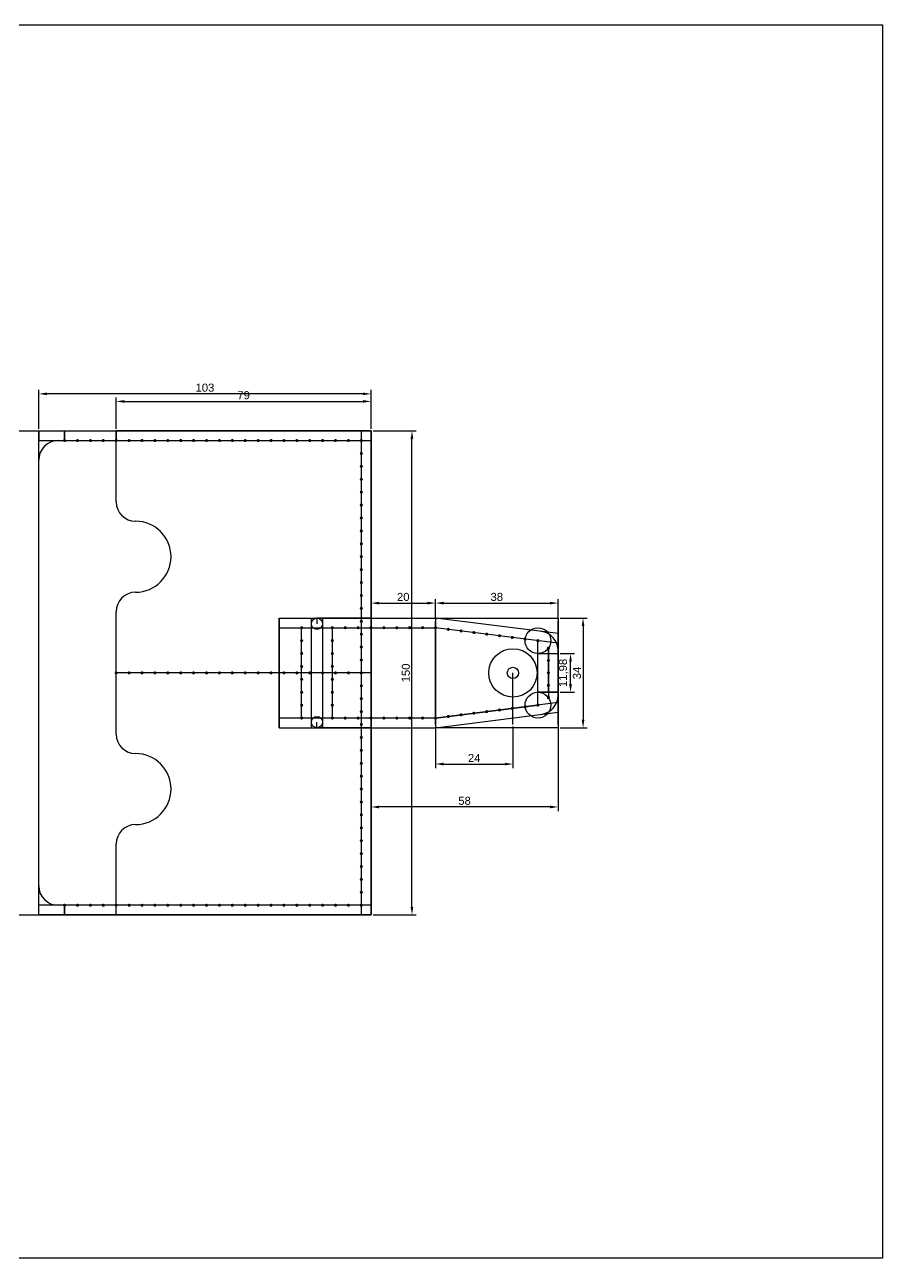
# Model space of a CAD drawing. Header units: millimetres. Extents: x 1335 to 6986, y 304 to 1543.
# Drawn here: x 2949.9 to 3215.8, y 989.8 to 1372.1 of the extents above; entities that cross this region are included whole.
import ezdxf

# ---------------------------------------------------------------- set-up
doc = ezdxf.new("R2010")
doc.units = ezdxf.units.MM
doc.styles.get("Standard").update_dxf_attribs({"font": 'arial.ttf'})
doc.dimstyles.new('ISO-25', dxfattribs={"dimtxt": 2.5, "dimasz": 2.5, "dimexe": 1.25, "dimexo": 0.625, "dimtad": 1, "dimtxsty": 'Standard', "dimcen": 2.5, "dimadec": 0, "dimazin": 0, "dimtfac": 1, "dimtmove": 0, "dimatfit": 3, "dimfxl": 1, "dimarcsym": 0})

# ---------------------------------------------------------------- blocks, each defined once
blk = doc.blocks.new('*D86')
at = {"color": 0, "lineweight": -2, "transparency": 16777216}
for p, q in [((3057.9, 1246.24), (3071.23, 1246.24)), ((3069.98, 1098.74), (3069.98, 1243.74)), ((3057.9, 1096.24), (3071.23, 1096.24))]:
    blk.add_line(p, q, dxfattribs=at)
at = {"color": 0, "transparency": 16777216}
for points in [[(3069.56, 1243.74), (3070.39, 1243.74), (3069.98, 1246.24)], [(3069.56, 1098.74), (3070.39, 1098.74), (3069.98, 1096.24)]]:
    blk.add_solid(points, dxfattribs=at)
at = {"layer": 'Defpoints', "color": 0, "transparency": 16777216}
for p in [(3057.28, 1246.24), (3069.98, 1246.24), (3057.28, 1096.24)]:
    blk.add_point(p, dxfattribs=at)
at = {"color": 0, "transparency": 16777216, "insert": (3068.08, 1171.24), "char_height": 2.5, "attachment_point": 5, "rotation": 90}
blk.add_mtext('150', dxfattribs=at)
blk = doc.blocks.new('*D87')
at = {"color": 0, "lineweight": -2, "transparency": 16777216}
for p, q in [((2954.28, 1246.87), (2954.28, 1258.96)), ((3057.28, 1246.87), (3057.28, 1258.96)), ((3054.78, 1257.71), (2956.78, 1257.71))]:
    blk.add_line(p, q, dxfattribs=at)
at = {"color": 0, "transparency": 16777216}
for points in [[(2956.78, 1258.13), (2956.78, 1257.3), (2954.28, 1257.71)], [(3054.78, 1258.13), (3054.78, 1257.3), (3057.28, 1257.71)]]:
    blk.add_solid(points, dxfattribs=at)
at = {"layer": 'Defpoints', "color": 0, "transparency": 16777216}
for p in [(2954.28, 1257.71), (2954.28, 1246.24), (3057.28, 1246.24)]:
    blk.add_point(p, dxfattribs=at)
at = {"color": 0, "transparency": 16777216, "insert": (3005.78, 1259.62), "char_height": 2.5, "attachment_point": 5}
blk.add_mtext('103', dxfattribs=at)
blk = doc.blocks.new('*D78')
at = {"color": 0, "lineweight": -2, "transparency": 16777216}
for p, q in [((2978.28, 1246.87), (2978.28, 1256.62)), ((2980.78, 1255.37), (3054.78, 1255.37)), ((3057.28, 1246.87), (3057.28, 1256.62))]:
    blk.add_line(p, q, dxfattribs=at)
at = {"color": 0, "transparency": 16777216}
for points in [[(2980.78, 1255.79), (2980.78, 1254.96), (2978.28, 1255.37)], [(3054.78, 1255.79), (3054.78, 1254.96), (3057.28, 1255.37)]]:
    blk.add_solid(points, dxfattribs=at)
at = {"layer": 'Defpoints', "color": 0, "transparency": 16777216}
for p in [(3057.28, 1255.37), (2978.28, 1246.24), (3057.28, 1246.24)]:
    blk.add_point(p, dxfattribs=at)
at = {"color": 0, "transparency": 16777216, "insert": (3017.78, 1257.28), "char_height": 2.5, "attachment_point": 5}
blk.add_mtext('79', dxfattribs=at)
blk = doc.blocks.new('*D81')
at = {"color": 0, "lineweight": -2, "transparency": 16777216}
for p, q in [((3077.28, 1154.62), (3077.28, 1141.75)), ((3101.28, 1154.62), (3101.28, 1141.75)), ((3079.78, 1143), (3098.78, 1143))]:
    blk.add_line(p, q, dxfattribs=at)
at = {"color": 0, "transparency": 16777216}
for points in [[(3079.78, 1143.42), (3079.78, 1142.58), (3077.28, 1143)], [(3098.78, 1143.42), (3098.78, 1142.58), (3101.28, 1143)]]:
    blk.add_solid(points, dxfattribs=at)
at = {"layer": 'Defpoints', "color": 0, "transparency": 16777216}
for p in [(3077.28, 1155.24), (3101.28, 1155.24), (3101.28, 1143)]:
    blk.add_point(p, dxfattribs=at)
at = {"color": 0, "transparency": 16777216, "insert": (3089.28, 1144.88), "char_height": 2.5, "attachment_point": 5}
blk.add_mtext('24', dxfattribs=at)
blk = doc.blocks.new('*D82')
at = {"color": 0, "lineweight": -2, "transparency": 16777216}
for p, q in [((3115.9, 1188.24), (3124.28, 1188.24)), ((3123.03, 1185.74), (3123.03, 1156.74)), ((3115.9, 1154.24), (3124.28, 1154.24))]:
    blk.add_line(p, q, dxfattribs=at)
at = {"color": 0, "transparency": 16777216}
for points in [[(3122.61, 1185.74), (3123.45, 1185.74), (3123.03, 1188.24)], [(3122.61, 1156.74), (3123.45, 1156.74), (3123.03, 1154.24)]]:
    blk.add_solid(points, dxfattribs=at)
at = {"layer": 'Defpoints', "color": 0, "transparency": 16777216}
for p in [(3115.28, 1188.24), (3115.28, 1154.24), (3123.03, 1154.24)]:
    blk.add_point(p, dxfattribs=at)
at = {"color": 0, "transparency": 16777216, "insert": (3121.13, 1171.24), "char_height": 2.5, "attachment_point": 5, "rotation": 90}
blk.add_mtext('34', dxfattribs=at)
blk = doc.blocks.new('*D83')
at = {"color": 0, "lineweight": -2, "transparency": 16777216}
for p, q in [((3077.28, 1187.87), (3077.28, 1194.13)), ((3079.78, 1192.88), (3112.78, 1192.88)), ((3115.28, 1187.87), (3115.28, 1194.13))]:
    blk.add_line(p, q, dxfattribs=at)
at = {"color": 0, "transparency": 16777216}
for points in [[(3079.78, 1193.29), (3079.78, 1192.46), (3077.28, 1192.88)], [(3112.78, 1193.29), (3112.78, 1192.46), (3115.28, 1192.88)]]:
    blk.add_solid(points, dxfattribs=at)
at = {"layer": 'Defpoints', "color": 0, "transparency": 16777216}
for p in [(3115.28, 1192.88), (3077.28, 1187.24), (3115.28, 1187.24)]:
    blk.add_point(p, dxfattribs=at)
at = {"color": 0, "transparency": 16777216, "insert": (3096.28, 1194.78), "char_height": 2.5, "attachment_point": 5}
blk.add_mtext('38', dxfattribs=at)
blk = doc.blocks.new('*D84')
at = {"color": 0, "lineweight": -2, "transparency": 16777216}
for p, q in [((3057.28, 1154.62), (3057.28, 1128.45)), ((3115.28, 1154.62), (3115.28, 1128.45)), ((3112.78, 1129.7), (3059.78, 1129.7))]:
    blk.add_line(p, q, dxfattribs=at)
at = {"color": 0, "transparency": 16777216}
for points in [[(3059.78, 1130.11), (3059.78, 1129.28), (3057.28, 1129.7)], [(3112.78, 1130.11), (3112.78, 1129.28), (3115.28, 1129.7)]]:
    blk.add_solid(points, dxfattribs=at)
at = {"layer": 'Defpoints', "color": 0, "transparency": 16777216}
for p in [(3057.28, 1155.24), (3115.28, 1155.24), (3057.28, 1129.7)]:
    blk.add_point(p, dxfattribs=at)
at = {"color": 0, "transparency": 16777216, "insert": (3086.28, 1131.6), "char_height": 2.5, "attachment_point": 5}
blk.add_mtext('58', dxfattribs=at)
blk = doc.blocks.new('*D85')
at = {"color": 0, "lineweight": -2, "transparency": 16777216}
for p, q in [((3057.28, 1187.87), (3057.28, 1194.13)), ((3059.78, 1192.88), (3074.78, 1192.88)), ((3077.28, 1187.87), (3077.28, 1194.13))]:
    blk.add_line(p, q, dxfattribs=at)
at = {"color": 0, "transparency": 16777216}
for points in [[(3059.78, 1193.29), (3059.78, 1192.46), (3057.28, 1192.88)], [(3074.78, 1193.29), (3074.78, 1192.46), (3077.28, 1192.88)]]:
    blk.add_solid(points, dxfattribs=at)
at = {"layer": 'Defpoints', "color": 0, "transparency": 16777216}
for p in [(3077.28, 1192.88), (3057.28, 1187.24), (3077.28, 1187.24)]:
    blk.add_point(p, dxfattribs=at)
at = {"color": 0, "transparency": 16777216, "insert": (3067.28, 1194.78), "char_height": 2.5, "attachment_point": 5}
blk.add_mtext('20', dxfattribs=at)
blk = doc.blocks.new('*D88')
at = {"color": 0, "lineweight": -2, "transparency": 16777216}
for p, q in [((3115.9, 1177.23), (3120.4, 1177.23)), ((3119.15, 1167.76), (3119.15, 1174.73)), ((3115.9, 1165.26), (3120.4, 1165.26))]:
    blk.add_line(p, q, dxfattribs=at)
at = {"color": 0, "transparency": 16777216}
for points in [[(3118.73, 1174.73), (3119.57, 1174.73), (3119.15, 1177.23)], [(3118.73, 1167.76), (3119.57, 1167.76), (3119.15, 1165.26)]]:
    blk.add_solid(points, dxfattribs=at)
at = {"layer": 'Defpoints', "color": 0, "transparency": 16777216}
for p in [(3115.28, 1177.23), (3119.15, 1177.23), (3115.28, 1165.26)]:
    blk.add_point(p, dxfattribs=at)
at = {"color": 0, "transparency": 16777216, "insert": (3117.02, 1171.24), "char_height": 2.5, "attachment_point": 5, "rotation": 90}
blk.add_mtext('11,98', dxfattribs=at)

msp = doc.modelspace()

# ---------------------------------------------------------------- hatches: boundary and pattern name
h = msp.add_hatch(color=256)
h.dxf.hatch_style = 1
h.paths.add_polyline_path([(2961.779, 1243.245, -1), (2962.779, 1243.245, -1)])
h = msp.add_hatch(color=256)
h.dxf.hatch_style = 1
h.paths.add_polyline_path([(2965.779, 1243.245, -1), (2966.779, 1243.245, -1)])
h = msp.add_hatch(color=256)
h.dxf.hatch_style = 1
h.paths.add_polyline_path([(2969.779, 1243.245, -1), (2970.779, 1243.245, -1)])
h = msp.add_hatch(color=256)
h.dxf.hatch_style = 1
h.paths.add_polyline_path([(2973.779, 1243.245, -1), (2974.779, 1243.245, -1)])
h = msp.add_hatch(color=256)
h.dxf.hatch_style = 1
h.paths.add_polyline_path([(2977.779, 1243.245, -1), (2978.779, 1243.245, -1)])
h = msp.add_hatch(color=256)
h.dxf.hatch_style = 1
h.paths.add_polyline_path([(2978.779, 1243.245, 1), (2977.779, 1243.245, 1)])
h = msp.add_hatch(color=256)
h.dxf.hatch_style = 1
h.paths.add_polyline_path([(2981.779, 1243.245, -1), (2982.779, 1243.245, -1)])
h = msp.add_hatch(color=256)
h.dxf.hatch_style = 1
h.paths.add_polyline_path([(2982.779, 1243.245, 1), (2981.779, 1243.245, 1)])
h = msp.add_hatch(color=256)
h.dxf.hatch_style = 1
h.paths.add_polyline_path([(2985.779, 1243.245, -1), (2986.779, 1243.245, -1)])
h = msp.add_hatch(color=256)
h.dxf.hatch_style = 1
h.paths.add_polyline_path([(2986.779, 1243.245, 1), (2985.779, 1243.245, 1)])
h = msp.add_hatch(color=256)
h.dxf.hatch_style = 1
h.paths.add_polyline_path([(2989.779, 1243.245, -1), (2990.779, 1243.245, -1)])
h = msp.add_hatch(color=256)
h.dxf.hatch_style = 1
h.paths.add_polyline_path([(2990.779, 1243.245, 1), (2989.779, 1243.245, 1)])
h = msp.add_hatch(color=256)
h.dxf.hatch_style = 1
h.paths.add_polyline_path([(2993.779, 1243.245, -1), (2994.779, 1243.245, -1)])
h = msp.add_hatch(color=256)
h.dxf.hatch_style = 1
h.paths.add_polyline_path([(2994.779, 1243.245, 1), (2993.779, 1243.245, 1)])
h = msp.add_hatch(color=256)
h.dxf.hatch_style = 1
h.paths.add_polyline_path([(2997.779, 1243.245, -1), (2998.779, 1243.245, -1)])
h = msp.add_hatch(color=256)
h.dxf.hatch_style = 1
h.paths.add_polyline_path([(2998.779, 1243.245, 1), (2997.779, 1243.245, 1)])
h = msp.add_hatch(color=256)
h.dxf.hatch_style = 1
h.paths.add_polyline_path([(3001.779, 1243.245, -1), (3002.779, 1243.245, -1)])
h = msp.add_hatch(color=256)
h.dxf.hatch_style = 1
h.paths.add_polyline_path([(3002.779, 1243.245, 1), (3001.779, 1243.245, 1)])
h = msp.add_hatch(color=256)
h.dxf.hatch_style = 1
h.paths.add_polyline_path([(3005.779, 1243.245, -1), (3006.779, 1243.245, -1)])
h = msp.add_hatch(color=256)
h.dxf.hatch_style = 1
h.paths.add_polyline_path([(3006.779, 1243.245, 1), (3005.779, 1243.245, 1)])
h = msp.add_hatch(color=256)
h.dxf.hatch_style = 1
h.paths.add_polyline_path([(3009.779, 1243.245, -1), (3010.779, 1243.245, -1)])
h = msp.add_hatch(color=256)
h.dxf.hatch_style = 1
h.paths.add_polyline_path([(3010.779, 1243.245, 1), (3009.779, 1243.245, 1)])
h = msp.add_hatch(color=256)
h.dxf.hatch_style = 1
h.paths.add_polyline_path([(3013.779, 1243.245, -1), (3014.779, 1243.245, -1)])
h = msp.add_hatch(color=256)
h.dxf.hatch_style = 1
h.paths.add_polyline_path([(3014.779, 1243.245, 1), (3013.779, 1243.245, 1)])
h = msp.add_hatch(color=256)
h.dxf.hatch_style = 1
h.paths.add_polyline_path([(3017.779, 1243.245, -1), (3018.779, 1243.245, -1)])
h = msp.add_hatch(color=256)
h.dxf.hatch_style = 1
h.paths.add_polyline_path([(3018.779, 1243.245, 1), (3017.779, 1243.245, 1)])
h = msp.add_hatch(color=256)
h.dxf.hatch_style = 1
h.paths.add_polyline_path([(3021.779, 1243.245, -1), (3022.779, 1243.245, -1)])
h = msp.add_hatch(color=256)
h.dxf.hatch_style = 1
h.paths.add_polyline_path([(3022.779, 1243.245, 1), (3021.779, 1243.245, 1)])
h = msp.add_hatch(color=256)
h.dxf.hatch_style = 1
h.paths.add_polyline_path([(3025.779, 1243.245, -1), (3026.779, 1243.245, -1)])
h = msp.add_hatch(color=256)
h.dxf.hatch_style = 1
h.paths.add_polyline_path([(3026.779, 1243.245, 1), (3025.779, 1243.245, 1)])
h = msp.add_hatch(color=256)
h.dxf.hatch_style = 1
h.paths.add_polyline_path([(3029.779, 1243.245, -1), (3030.779, 1243.245, -1)])
h = msp.add_hatch(color=256)
h.dxf.hatch_style = 1
h.paths.add_polyline_path([(3030.779, 1243.245, 1), (3029.779, 1243.245, 1)])
h = msp.add_hatch(color=256)
h.dxf.hatch_style = 1
h.paths.add_polyline_path([(3033.779, 1243.245, -1), (3034.779, 1243.245, -1)])
h = msp.add_hatch(color=256)
h.dxf.hatch_style = 1
h.paths.add_polyline_path([(3034.779, 1243.245, 1), (3033.779, 1243.245, 1)])
h = msp.add_hatch(color=256)
h.dxf.hatch_style = 1
h.paths.add_polyline_path([(3037.779, 1243.245, -1), (3038.779, 1243.245, -1)])
h = msp.add_hatch(color=256)
h.dxf.hatch_style = 1
h.paths.add_polyline_path([(3038.779, 1243.245, 1), (3037.779, 1243.245, 1)])
h = msp.add_hatch(color=256)
h.dxf.hatch_style = 1
h.paths.add_polyline_path([(3041.779, 1243.245, -1), (3042.779, 1243.245, -1)])
h = msp.add_hatch(color=256)
h.dxf.hatch_style = 1
h.paths.add_polyline_path([(3042.779, 1243.245, 1), (3041.779, 1243.245, 1)])
h = msp.add_hatch(color=256)
h.dxf.hatch_style = 1
h.paths.add_polyline_path([(3045.779, 1243.245, -1), (3046.779, 1243.245, -1)])
h = msp.add_hatch(color=256)
h.dxf.hatch_style = 1
h.paths.add_polyline_path([(3046.779, 1243.245, 1), (3045.779, 1243.245, 1)])
h = msp.add_hatch(color=256)
h.dxf.hatch_style = 1
h.paths.add_polyline_path([(3049.779, 1243.245, -1), (3050.779, 1243.245, -1)])
h = msp.add_hatch(color=256)
h.dxf.hatch_style = 1
h.paths.add_polyline_path([(3050.779, 1243.245, 1), (3049.779, 1243.245, 1)])
h = msp.add_hatch(color=256)
h.dxf.hatch_style = 1
h.paths.add_polyline_path([(3053.779, 1243.245, -1), (3054.779, 1243.245, -1)])
h = msp.add_hatch(color=256)
h.dxf.hatch_style = 1
h.paths.add_polyline_path([(3054.779, 1243.245, 1), (3053.779, 1243.245, 1)])
h = msp.add_hatch(color=256)
h.dxf.hatch_style = 1
h.paths.add_polyline_path([(3053.779, 1239.245, -1), (3054.779, 1239.245, -1)])
h = msp.add_hatch(color=256)
h.dxf.hatch_style = 1
h.paths.add_polyline_path([(3054.779, 1239.245, 1), (3053.779, 1239.245, 1)])
h = msp.add_hatch(color=256)
h.dxf.hatch_style = 1
h.paths.add_polyline_path([(3053.779, 1235.245, -1), (3054.779, 1235.245, -1)])
h = msp.add_hatch(color=256)
h.dxf.hatch_style = 1
h.paths.add_polyline_path([(3054.779, 1235.245, 1), (3053.779, 1235.245, 1)])
h = msp.add_hatch(color=256)
h.dxf.hatch_style = 1
h.paths.add_polyline_path([(3053.779, 1231.245, -1), (3054.779, 1231.245, -1)])
h = msp.add_hatch(color=256)
h.dxf.hatch_style = 1
h.paths.add_polyline_path([(3054.779, 1231.245, 1), (3053.779, 1231.245, 1)])
h = msp.add_hatch(color=256)
h.dxf.hatch_style = 1
h.paths.add_polyline_path([(3053.779, 1227.245, -1), (3054.779, 1227.245, -1)])
h = msp.add_hatch(color=256)
h.dxf.hatch_style = 1
h.paths.add_polyline_path([(3054.779, 1227.245, 1), (3053.779, 1227.245, 1)])
h = msp.add_hatch(color=256)
h.dxf.hatch_style = 1
h.paths.add_polyline_path([(3053.779, 1223.245, -1), (3054.779, 1223.245, -1)])
h = msp.add_hatch(color=256)
h.dxf.hatch_style = 1
h.paths.add_polyline_path([(3054.779, 1223.245, 1), (3053.779, 1223.245, 1)])
h = msp.add_hatch(color=256)
h.dxf.hatch_style = 1
h.paths.add_polyline_path([(3053.779, 1219.245, -1), (3054.779, 1219.245, -1)])
h = msp.add_hatch(color=256)
h.dxf.hatch_style = 1
h.paths.add_polyline_path([(3054.779, 1219.245, 1), (3053.779, 1219.245, 1)])
h = msp.add_hatch(color=256)
h.dxf.hatch_style = 1
h.paths.add_polyline_path([(3053.779, 1215.245, -1), (3054.779, 1215.245, -1)])
h = msp.add_hatch(color=256)
h.dxf.hatch_style = 1
h.paths.add_polyline_path([(3054.779, 1215.245, 1), (3053.779, 1215.245, 1)])
h = msp.add_hatch(color=256)
h.dxf.hatch_style = 1
h.paths.add_polyline_path([(3053.779, 1211.245, -1), (3054.779, 1211.245, -1)])
h = msp.add_hatch(color=256)
h.dxf.hatch_style = 1
h.paths.add_polyline_path([(3054.779, 1211.245, 1), (3053.779, 1211.245, 1)])
h = msp.add_hatch(color=256)
h.dxf.hatch_style = 1
h.paths.add_polyline_path([(3053.779, 1207.245, -1), (3054.779, 1207.245, -1)])
h = msp.add_hatch(color=256)
h.dxf.hatch_style = 1
h.paths.add_polyline_path([(3054.779, 1207.245, 1), (3053.779, 1207.245, 1)])
h = msp.add_hatch(color=256)
h.dxf.hatch_style = 1
h.paths.add_polyline_path([(3053.779, 1203.245, -1), (3054.779, 1203.245, -1)])
h = msp.add_hatch(color=256)
h.dxf.hatch_style = 1
h.paths.add_polyline_path([(3054.779, 1203.245, 1), (3053.779, 1203.245, 1)])
h = msp.add_hatch(color=256)
h.dxf.hatch_style = 1
h.paths.add_polyline_path([(3053.779, 1199.245, -1), (3054.779, 1199.245, -1)])
h = msp.add_hatch(color=256)
h.dxf.hatch_style = 1
h.paths.add_polyline_path([(3054.779, 1199.245, 1), (3053.779, 1199.245, 1)])
h = msp.add_hatch(color=256)
h.dxf.hatch_style = 1
h.paths.add_polyline_path([(3053.779, 1195.245, -1), (3054.779, 1195.245, -1)])
h = msp.add_hatch(color=256)
h.dxf.hatch_style = 1
h.paths.add_polyline_path([(3054.779, 1195.245, 1), (3053.779, 1195.245, 1)])
h = msp.add_hatch(color=256)
h.dxf.hatch_style = 1
h.paths.add_polyline_path([(3053.779, 1191.245, -1), (3054.779, 1191.245, -1)])
h = msp.add_hatch(color=256)
h.dxf.hatch_style = 1
h.paths.add_polyline_path([(3054.779, 1191.245, 1), (3053.779, 1191.245, 1)])
h = msp.add_hatch(color=256)
h.dxf.hatch_style = 1
h.paths.add_polyline_path([(3036.279, 1185.245, 1), (3035.279, 1185.245, 1)])
h = msp.add_hatch(color=256)
h.dxf.hatch_style = 1
h.paths.add_polyline_path([(3045.779, 1185.245, 1), (3044.779, 1185.245, 1)])
h = msp.add_hatch(color=256)
h.dxf.hatch_style = 1
h.paths.add_polyline_path([(3045.779, 1185.245, 1), (3044.779, 1185.245, 1)])
h = msp.add_hatch(color=256)
h.dxf.hatch_style = 1
h.paths.add_polyline_path([(3049.779, 1185.245, 1), (3048.779, 1185.245, 1)])
h = msp.add_hatch(color=256)
h.dxf.hatch_style = 1
h.paths.add_polyline_path([(3053.779, 1185.245, 1), (3052.779, 1185.245, 1)])
h = msp.add_hatch(color=256)
h.dxf.hatch_style = 1
h.paths.add_polyline_path([(3053.779, 1187.245, -1), (3054.779, 1187.245, -1)])
h = msp.add_hatch(color=256)
h.dxf.hatch_style = 1
h.paths.add_polyline_path([(3054.779, 1187.245, 1), (3053.779, 1187.245, 1)])
h = msp.add_hatch(color=256)
h.dxf.hatch_style = 1
h.paths.add_polyline_path([(3057.779, 1185.245, 1), (3056.779, 1185.245, 1)])
h = msp.add_hatch(color=256)
h.dxf.hatch_style = 1
h.paths.add_polyline_path([(3061.779, 1185.245, 1), (3060.779, 1185.245, 1)])
h = msp.add_hatch(color=256)
h.dxf.hatch_style = 1
h.paths.add_polyline_path([(3065.779, 1185.245, 1), (3064.779, 1185.245, 1)])
h = msp.add_hatch(color=256)
h.dxf.hatch_style = 1
h.paths.add_polyline_path([(3069.779, 1185.245, 1), (3068.779, 1185.245, 1)])
h = msp.add_hatch(color=256)
h.dxf.hatch_style = 1
h.paths.add_polyline_path([(3073.779, 1185.245, 1), (3072.779, 1185.245, 1)])
h = msp.add_hatch(color=256)
h.dxf.hatch_style = 1
h.paths.add_polyline_path([(3077.779, 1185.245, 1), (3076.779, 1185.245, 1)])
h = msp.add_hatch(color=256)
h.dxf.hatch_style = 1
h.paths.add_polyline_path([(3081.747, 1184.743, 1), (3080.747, 1184.743, 1)])
h = msp.add_hatch(color=256)
h.dxf.hatch_style = 1
h.paths.add_polyline_path([(3036.279, 1181.245, 1), (3035.279, 1181.245, 1)])
h = msp.add_hatch(color=256)
h.dxf.hatch_style = 1
h.paths.add_polyline_path([(3045.779, 1181.245, 1), (3044.779, 1181.245, 1)])
h = msp.add_hatch(color=256)
h.dxf.hatch_style = 1
h.paths.add_polyline_path([(3053.779, 1183.245, -1), (3054.779, 1183.245, -1)])
h = msp.add_hatch(color=256)
h.dxf.hatch_style = 1
h.paths.add_polyline_path([(3054.779, 1183.245, 1), (3053.779, 1183.245, 1)])
h = msp.add_hatch(color=256)
h.dxf.hatch_style = 1
h.paths.add_polyline_path([(3085.716, 1184.242, 1), (3084.716, 1184.242, 1)])
h = msp.add_hatch(color=256)
h.dxf.hatch_style = 1
h.paths.add_polyline_path([(3089.684, 1183.74, 1), (3088.684, 1183.74, 1)])
h = msp.add_hatch(color=256)
h.dxf.hatch_style = 1
h.paths.add_polyline_path([(3093.653, 1183.238, 1), (3092.653, 1183.238, 1)])
h = msp.add_hatch(color=256)
h.dxf.hatch_style = 1
h.paths.add_polyline_path([(3097.621, 1182.737, 1), (3096.621, 1182.737, 1)])
h = msp.add_hatch(color=256)
h.dxf.hatch_style = 1
h.paths.add_polyline_path([(3101.59, 1182.235, 1), (3100.59, 1182.235, 1)])
h = msp.add_hatch(color=256)
h.dxf.hatch_style = 1
h.paths.add_polyline_path([(3105.558, 1181.733, 1), (3104.558, 1181.733, 1)])
h = msp.add_hatch(color=256)
h.dxf.hatch_style = 1
h.paths.add_polyline_path([(3109.526, 1181.232, 1), (3108.526, 1181.232, 1)])
h = msp.add_hatch(color=256)
h.dxf.hatch_style = 1
h.paths.add_polyline_path([(3036.279, 1177.245, 1), (3035.279, 1177.245, 1)])
h = msp.add_hatch(color=256)
h.dxf.hatch_style = 1
h.paths.add_polyline_path([(3045.779, 1177.245, 1), (3044.779, 1177.245, 1)])
h = msp.add_hatch(color=256)
h.dxf.hatch_style = 1
h.paths.add_polyline_path([(3053.779, 1179.245, -1), (3054.779, 1179.245, -1)])
h = msp.add_hatch(color=256)
h.dxf.hatch_style = 1
h.paths.add_polyline_path([(3054.779, 1179.245, 1), (3053.779, 1179.245, 1)])
h = msp.add_hatch(color=256)
h.dxf.hatch_style = 1
h.paths.add_polyline_path([(3112.779, 1178.903, 1), (3111.779, 1178.903, 1)])
h = msp.add_hatch(color=256)
h.dxf.hatch_style = 1
h.paths.add_polyline_path([(3036.279, 1173.245, 1), (3035.279, 1173.245, 1)])
h = msp.add_hatch(color=256)
h.dxf.hatch_style = 1
h.paths.add_polyline_path([(3045.779, 1173.245, 1), (3044.779, 1173.245, 1)])
h = msp.add_hatch(color=256)
h.dxf.hatch_style = 1
h.paths.add_polyline_path([(3053.779, 1175.245, -1), (3054.779, 1175.245, -1)])
h = msp.add_hatch(color=256)
h.dxf.hatch_style = 1
h.paths.add_polyline_path([(3054.779, 1175.245, 1), (3053.779, 1175.245, 1)])
h = msp.add_hatch(color=256)
h.dxf.hatch_style = 1
h.paths.add_polyline_path([(3112.779, 1175.074, 1), (3111.779, 1175.074, 1)])
h = msp.add_hatch(color=256)
h.dxf.hatch_style = 1
h.paths.add_polyline_path([(2978.779, 1171.245, 1), (2977.779, 1171.245, 1)])
h = msp.add_hatch(color=256)
h.dxf.hatch_style = 1
h.paths.add_polyline_path([(2982.779, 1171.245, 1), (2981.779, 1171.245, 1)])
h = msp.add_hatch(color=256)
h.dxf.hatch_style = 1
h.paths.add_polyline_path([(2986.779, 1171.245, 1), (2985.779, 1171.245, 1)])
h = msp.add_hatch(color=256)
h.dxf.hatch_style = 1
h.paths.add_polyline_path([(2990.779, 1171.245, 1), (2989.779, 1171.245, 1)])
h = msp.add_hatch(color=256)
h.dxf.hatch_style = 1
h.paths.add_polyline_path([(2994.779, 1171.245, 1), (2993.779, 1171.245, 1)])
h = msp.add_hatch(color=256)
h.dxf.hatch_style = 1
h.paths.add_polyline_path([(2998.779, 1171.245, 1), (2997.779, 1171.245, 1)])
h = msp.add_hatch(color=256)
h.dxf.hatch_style = 1
h.paths.add_polyline_path([(3002.779, 1171.245, 1), (3001.779, 1171.245, 1)])
h = msp.add_hatch(color=256)
h.dxf.hatch_style = 1
h.paths.add_polyline_path([(3006.779, 1171.245, 1), (3005.779, 1171.245, 1)])
h = msp.add_hatch(color=256)
h.dxf.hatch_style = 1
h.paths.add_polyline_path([(3010.779, 1171.245, 1), (3009.779, 1171.245, 1)])
h = msp.add_hatch(color=256)
h.dxf.hatch_style = 1
h.paths.add_polyline_path([(3014.779, 1171.245, 1), (3013.779, 1171.245, 1)])
h = msp.add_hatch(color=256)
h.dxf.hatch_style = 1
h.paths.add_polyline_path([(3018.779, 1171.245, 1), (3017.779, 1171.245, 1)])
h = msp.add_hatch(color=256)
h.dxf.hatch_style = 1
h.paths.add_polyline_path([(3022.779, 1171.245, 1), (3021.779, 1171.245, 1)])
h = msp.add_hatch(color=256)
h.dxf.hatch_style = 1
h.paths.add_polyline_path([(3026.779, 1171.245, 1), (3025.779, 1171.245, 1)])
h = msp.add_hatch(color=256)
h.dxf.hatch_style = 1
h.paths.add_polyline_path([(3030.779, 1171.245, 1), (3029.779, 1171.245, 1)])
h = msp.add_hatch(color=256)
h.dxf.hatch_style = 1
h.paths.add_polyline_path([(3034.779, 1171.245, 1), (3033.779, 1171.245, 1)])
h = msp.add_hatch(color=256)
h.dxf.hatch_style = 1
h.paths.add_polyline_path([(3038.779, 1171.245, 1), (3037.779, 1171.245, 1)])
h = msp.add_hatch(color=256)
h.dxf.hatch_style = 1
h.paths.add_polyline_path([(3042.779, 1171.245, 1), (3041.779, 1171.245, 1)])
h = msp.add_hatch(color=256)
h.dxf.hatch_style = 1
h.paths.add_polyline_path([(3046.779, 1171.245, 1), (3045.779, 1171.245, 1)])
h = msp.add_hatch(color=256)
h.dxf.hatch_style = 1
h.paths.add_polyline_path([(3050.779, 1171.245, 1), (3049.779, 1171.245, 1)])
h = msp.add_hatch(color=256)
h.dxf.hatch_style = 1
h.paths.add_polyline_path([(3053.779, 1171.245, -1), (3054.779, 1171.245, -1)])
h = msp.add_hatch(color=256)
h.dxf.hatch_style = 1
h.paths.add_polyline_path([(3054.779, 1171.245, 1), (3053.779, 1171.245, 1)])
h = msp.add_hatch(color=256)
h.dxf.hatch_style = 1
h.paths.add_polyline_path([(3112.779, 1171.244, 1), (3111.779, 1171.244, 1)])
h = msp.add_hatch(color=256)
h.dxf.hatch_style = 1
h.paths.add_polyline_path([(3036.279, 1169.245, 1), (3035.279, 1169.245, 1)])
h = msp.add_hatch(color=256)
h.dxf.hatch_style = 1
h.paths.add_polyline_path([(3045.779, 1169.245, 1), (3044.779, 1169.245, 1)])
h = msp.add_hatch(color=256)
h.dxf.hatch_style = 1
h.paths.add_polyline_path([(3053.779, 1167.245, -1), (3054.779, 1167.245, -1)])
h = msp.add_hatch(color=256)
h.dxf.hatch_style = 1
h.paths.add_polyline_path([(3054.779, 1167.245, 1), (3053.779, 1167.245, 1)])
h = msp.add_hatch(color=256)
h.dxf.hatch_style = 1
h.paths.add_polyline_path([(3112.779, 1167.414, 1), (3111.779, 1167.414, 1)])
h = msp.add_hatch(color=256)
h.dxf.hatch_style = 1
h.paths.add_polyline_path([(3036.279, 1165.245, 1), (3035.279, 1165.245, 1)])
h = msp.add_hatch(color=256)
h.dxf.hatch_style = 1
h.paths.add_polyline_path([(3045.779, 1165.245, 1), (3044.779, 1165.245, 1)])
h = msp.add_hatch(color=256)
h.dxf.hatch_style = 1
h.paths.add_polyline_path([(3053.779, 1163.245, -1), (3054.779, 1163.245, -1)])
h = msp.add_hatch(color=256)
h.dxf.hatch_style = 1
h.paths.add_polyline_path([(3054.779, 1163.245, 1), (3053.779, 1163.245, 1)])
h = msp.add_hatch(color=256)
h.dxf.hatch_style = 1
h.paths.add_polyline_path([(3112.779, 1163.584, 1), (3111.779, 1163.584, 1)])
h = msp.add_hatch(color=256)
h.dxf.hatch_style = 1
h.paths.add_polyline_path([(3036.279, 1161.245, 1), (3035.279, 1161.245, 1)])
h = msp.add_hatch(color=256)
h.dxf.hatch_style = 1
h.paths.add_polyline_path([(3045.779, 1161.245, 1), (3044.779, 1161.245, 1)])
h = msp.add_hatch(color=256)
h.dxf.hatch_style = 1
h.paths.add_polyline_path([(3053.779, 1159.245, -1), (3054.779, 1159.245, -1)])
h = msp.add_hatch(color=256)
h.dxf.hatch_style = 1
h.paths.add_polyline_path([(3054.779, 1159.245, 1), (3053.779, 1159.245, 1)])
h = msp.add_hatch(color=256)
h.dxf.hatch_style = 1
h.paths.add_polyline_path([(3085.716, 1158.248, 1), (3084.716, 1158.248, 1)])
h = msp.add_hatch(color=256)
h.dxf.hatch_style = 1
h.paths.add_polyline_path([(3089.684, 1158.749, 1), (3088.684, 1158.749, 1)])
h = msp.add_hatch(color=256)
h.dxf.hatch_style = 1
h.paths.add_polyline_path([(3093.653, 1159.25, 1), (3092.653, 1159.25, 1)])
h = msp.add_hatch(color=256)
h.dxf.hatch_style = 1
h.paths.add_polyline_path([(3097.621, 1159.751, 1), (3096.621, 1159.751, 1)])
h = msp.add_hatch(color=256)
h.dxf.hatch_style = 1
h.paths.add_polyline_path([(3101.59, 1160.253, 1), (3100.59, 1160.253, 1)])
h = msp.add_hatch(color=256)
h.dxf.hatch_style = 1
h.paths.add_polyline_path([(3105.558, 1160.754, 1), (3104.558, 1160.754, 1)])
h = msp.add_hatch(color=256)
h.dxf.hatch_style = 1
h.paths.add_polyline_path([(3109.527, 1161.255, 1), (3108.527, 1161.255, 1)])
h = msp.add_hatch(color=256)
h.dxf.hatch_style = 1
h.paths.add_polyline_path([(3036.279, 1157.245, 1), (3035.279, 1157.245, 1)])
h = msp.add_hatch(color=256)
h.dxf.hatch_style = 1
h.paths.add_polyline_path([(3045.779, 1157.245, 1), (3044.779, 1157.245, 1)])
h = msp.add_hatch(color=256)
h.dxf.hatch_style = 1
h.paths.add_polyline_path([(3049.779, 1157.245, 1), (3048.779, 1157.245, 1)])
h = msp.add_hatch(color=256)
h.dxf.hatch_style = 1
h.paths.add_polyline_path([(3053.779, 1157.245, 1), (3052.779, 1157.245, 1)])
h = msp.add_hatch(color=256)
h.dxf.hatch_style = 1
h.paths.add_polyline_path([(3053.779, 1155.245, -1), (3054.779, 1155.245, -1)])
h = msp.add_hatch(color=256)
h.dxf.hatch_style = 1
h.paths.add_polyline_path([(3054.779, 1155.245, 1), (3053.779, 1155.245, 1)])
h = msp.add_hatch(color=256)
h.dxf.hatch_style = 1
h.paths.add_polyline_path([(3057.779, 1157.245, 1), (3056.779, 1157.245, 1)])
h = msp.add_hatch(color=256)
h.dxf.hatch_style = 1
h.paths.add_polyline_path([(3061.779, 1157.245, 1), (3060.779, 1157.245, 1)])
h = msp.add_hatch(color=256)
h.dxf.hatch_style = 1
h.paths.add_polyline_path([(3065.779, 1157.245, 1), (3064.779, 1157.245, 1)])
h = msp.add_hatch(color=256)
h.dxf.hatch_style = 1
h.paths.add_polyline_path([(3069.779, 1157.245, 1), (3068.779, 1157.245, 1)])
h = msp.add_hatch(color=256)
h.dxf.hatch_style = 1
h.paths.add_polyline_path([(3073.779, 1157.245, 1), (3072.779, 1157.245, 1)])
h = msp.add_hatch(color=256)
h.dxf.hatch_style = 1
h.paths.add_polyline_path([(3077.779, 1157.245, 1), (3076.779, 1157.245, 1)])
h = msp.add_hatch(color=256)
h.dxf.hatch_style = 1
h.paths.add_polyline_path([(3081.748, 1157.746, 1), (3080.748, 1157.746, 1)])
h = msp.add_hatch(color=256)
h.dxf.hatch_style = 1
h.paths.add_polyline_path([(3053.779, 1151.245, -1), (3054.779, 1151.245, -1)])
h = msp.add_hatch(color=256)
h.dxf.hatch_style = 1
h.paths.add_polyline_path([(3054.779, 1151.245, 1), (3053.779, 1151.245, 1)])
h = msp.add_hatch(color=256)
h.dxf.hatch_style = 1
h.paths.add_polyline_path([(3053.779, 1147.245, -1), (3054.779, 1147.245, -1)])
h = msp.add_hatch(color=256)
h.dxf.hatch_style = 1
h.paths.add_polyline_path([(3054.779, 1147.245, 1), (3053.779, 1147.245, 1)])
h = msp.add_hatch(color=256)
h.dxf.hatch_style = 1
h.paths.add_polyline_path([(3053.779, 1143.245, -1), (3054.779, 1143.245, -1)])
h = msp.add_hatch(color=256)
h.dxf.hatch_style = 1
h.paths.add_polyline_path([(3054.779, 1143.245, 1), (3053.779, 1143.245, 1)])
h = msp.add_hatch(color=256)
h.dxf.hatch_style = 1
h.paths.add_polyline_path([(3053.779, 1139.245, -1), (3054.779, 1139.245, -1)])
h = msp.add_hatch(color=256)
h.dxf.hatch_style = 1
h.paths.add_polyline_path([(3054.779, 1139.245, 1), (3053.779, 1139.245, 1)])
h = msp.add_hatch(color=256)
h.dxf.hatch_style = 1
h.paths.add_polyline_path([(3053.779, 1135.245, -1), (3054.779, 1135.245, -1)])
h = msp.add_hatch(color=256)
h.dxf.hatch_style = 1
h.paths.add_polyline_path([(3054.779, 1135.245, 1), (3053.779, 1135.245, 1)])
h = msp.add_hatch(color=256)
h.dxf.hatch_style = 1
h.paths.add_polyline_path([(3053.779, 1131.245, -1), (3054.779, 1131.245, -1)])
h = msp.add_hatch(color=256)
h.dxf.hatch_style = 1
h.paths.add_polyline_path([(3054.779, 1131.245, 1), (3053.779, 1131.245, 1)])
h = msp.add_hatch(color=256)
h.dxf.hatch_style = 1
h.paths.add_polyline_path([(3053.779, 1127.245, -1), (3054.779, 1127.245, -1)])
h = msp.add_hatch(color=256)
h.dxf.hatch_style = 1
h.paths.add_polyline_path([(3054.779, 1127.245, 1), (3053.779, 1127.245, 1)])
h = msp.add_hatch(color=256)
h.dxf.hatch_style = 1
h.paths.add_polyline_path([(3053.779, 1123.245, -1), (3054.779, 1123.245, -1)])
h = msp.add_hatch(color=256)
h.dxf.hatch_style = 1
h.paths.add_polyline_path([(3054.779, 1123.245, 1), (3053.779, 1123.245, 1)])
h = msp.add_hatch(color=256)
h.dxf.hatch_style = 1
h.paths.add_polyline_path([(3053.779, 1119.245, -1), (3054.779, 1119.245, -1)])
h = msp.add_hatch(color=256)
h.dxf.hatch_style = 1
h.paths.add_polyline_path([(3054.779, 1119.245, 1), (3053.779, 1119.245, 1)])
h = msp.add_hatch(color=256)
h.dxf.hatch_style = 1
h.paths.add_polyline_path([(3053.779, 1115.245, -1), (3054.779, 1115.245, -1)])
h = msp.add_hatch(color=256)
h.dxf.hatch_style = 1
h.paths.add_polyline_path([(3054.779, 1115.245, 1), (3053.779, 1115.245, 1)])
h = msp.add_hatch(color=256)
h.dxf.hatch_style = 1
h.paths.add_polyline_path([(3053.779, 1111.245, -1), (3054.779, 1111.245, -1)])
h = msp.add_hatch(color=256)
h.dxf.hatch_style = 1
h.paths.add_polyline_path([(3054.779, 1111.245, 1), (3053.779, 1111.245, 1)])
h = msp.add_hatch(color=256)
h.dxf.hatch_style = 1
h.paths.add_polyline_path([(3053.779, 1107.245, -1), (3054.779, 1107.245, -1)])
h = msp.add_hatch(color=256)
h.dxf.hatch_style = 1
h.paths.add_polyline_path([(3054.779, 1107.245, 1), (3053.779, 1107.245, 1)])
h = msp.add_hatch(color=256)
h.dxf.hatch_style = 1
h.paths.add_polyline_path([(3053.779, 1103.245, -1), (3054.779, 1103.245, -1)])
h = msp.add_hatch(color=256)
h.dxf.hatch_style = 1
h.paths.add_polyline_path([(3054.779, 1103.245, 1), (3053.779, 1103.245, 1)])
h = msp.add_hatch(color=256)
h.dxf.hatch_style = 1
h.paths.add_polyline_path([(2961.779, 1099.245, -1), (2962.779, 1099.245, -1)])
h = msp.add_hatch(color=256)
h.dxf.hatch_style = 1
h.paths.add_polyline_path([(2965.779, 1099.245, -1), (2966.779, 1099.245, -1)])
h = msp.add_hatch(color=256)
h.dxf.hatch_style = 1
h.paths.add_polyline_path([(2969.779, 1099.245, -1), (2970.779, 1099.245, -1)])
h = msp.add_hatch(color=256)
h.dxf.hatch_style = 1
h.paths.add_polyline_path([(2973.779, 1099.245, -1), (2974.779, 1099.245, -1)])
h = msp.add_hatch(color=256)
h.dxf.hatch_style = 1
h.paths.add_polyline_path([(2977.779, 1099.245, -1), (2978.779, 1099.245, -1)])
h = msp.add_hatch(color=256)
h.dxf.hatch_style = 1
h.paths.add_polyline_path([(2978.779, 1099.245, 1), (2977.779, 1099.245, 1)])
h = msp.add_hatch(color=256)
h.dxf.hatch_style = 1
h.paths.add_polyline_path([(2981.779, 1099.245, -1), (2982.779, 1099.245, -1)])
h = msp.add_hatch(color=256)
h.dxf.hatch_style = 1
h.paths.add_polyline_path([(2982.779, 1099.245, 1), (2981.779, 1099.245, 1)])
h = msp.add_hatch(color=256)
h.dxf.hatch_style = 1
h.paths.add_polyline_path([(2985.779, 1099.245, -1), (2986.779, 1099.245, -1)])
h = msp.add_hatch(color=256)
h.dxf.hatch_style = 1
h.paths.add_polyline_path([(2986.779, 1099.245, 1), (2985.779, 1099.245, 1)])
h = msp.add_hatch(color=256)
h.dxf.hatch_style = 1
h.paths.add_polyline_path([(2989.779, 1099.245, -1), (2990.779, 1099.245, -1)])
h = msp.add_hatch(color=256)
h.dxf.hatch_style = 1
h.paths.add_polyline_path([(2990.779, 1099.245, 1), (2989.779, 1099.245, 1)])
h = msp.add_hatch(color=256)
h.dxf.hatch_style = 1
h.paths.add_polyline_path([(2993.779, 1099.245, -1), (2994.779, 1099.245, -1)])
h = msp.add_hatch(color=256)
h.dxf.hatch_style = 1
h.paths.add_polyline_path([(2994.779, 1099.245, 1), (2993.779, 1099.245, 1)])
h = msp.add_hatch(color=256)
h.dxf.hatch_style = 1
h.paths.add_polyline_path([(2997.779, 1099.245, -1), (2998.779, 1099.245, -1)])
h = msp.add_hatch(color=256)
h.dxf.hatch_style = 1
h.paths.add_polyline_path([(2998.779, 1099.245, 1), (2997.779, 1099.245, 1)])
h = msp.add_hatch(color=256)
h.dxf.hatch_style = 1
h.paths.add_polyline_path([(3001.779, 1099.245, -1), (3002.779, 1099.245, -1)])
h = msp.add_hatch(color=256)
h.dxf.hatch_style = 1
h.paths.add_polyline_path([(3002.779, 1099.245, 1), (3001.779, 1099.245, 1)])
h = msp.add_hatch(color=256)
h.dxf.hatch_style = 1
h.paths.add_polyline_path([(3005.779, 1099.245, -1), (3006.779, 1099.245, -1)])
h = msp.add_hatch(color=256)
h.dxf.hatch_style = 1
h.paths.add_polyline_path([(3006.779, 1099.245, 1), (3005.779, 1099.245, 1)])
h = msp.add_hatch(color=256)
h.dxf.hatch_style = 1
h.paths.add_polyline_path([(3009.779, 1099.245, -1), (3010.779, 1099.245, -1)])
h = msp.add_hatch(color=256)
h.dxf.hatch_style = 1
h.paths.add_polyline_path([(3010.779, 1099.245, 1), (3009.779, 1099.245, 1)])
h = msp.add_hatch(color=256)
h.dxf.hatch_style = 1
h.paths.add_polyline_path([(3013.779, 1099.245, -1), (3014.779, 1099.245, -1)])
h = msp.add_hatch(color=256)
h.dxf.hatch_style = 1
h.paths.add_polyline_path([(3014.779, 1099.245, 1), (3013.779, 1099.245, 1)])
h = msp.add_hatch(color=256)
h.dxf.hatch_style = 1
h.paths.add_polyline_path([(3017.779, 1099.245, -1), (3018.779, 1099.245, -1)])
h = msp.add_hatch(color=256)
h.dxf.hatch_style = 1
h.paths.add_polyline_path([(3018.779, 1099.245, 1), (3017.779, 1099.245, 1)])
h = msp.add_hatch(color=256)
h.dxf.hatch_style = 1
h.paths.add_polyline_path([(3021.779, 1099.245, -1), (3022.779, 1099.245, -1)])
h = msp.add_hatch(color=256)
h.dxf.hatch_style = 1
h.paths.add_polyline_path([(3022.779, 1099.245, 1), (3021.779, 1099.245, 1)])
h = msp.add_hatch(color=256)
h.dxf.hatch_style = 1
h.paths.add_polyline_path([(3025.779, 1099.245, -1), (3026.779, 1099.245, -1)])
h = msp.add_hatch(color=256)
h.dxf.hatch_style = 1
h.paths.add_polyline_path([(3026.779, 1099.245, 1), (3025.779, 1099.245, 1)])
h = msp.add_hatch(color=256)
h.dxf.hatch_style = 1
h.paths.add_polyline_path([(3029.779, 1099.245, -1), (3030.779, 1099.245, -1)])
h = msp.add_hatch(color=256)
h.dxf.hatch_style = 1
h.paths.add_polyline_path([(3030.779, 1099.245, 1), (3029.779, 1099.245, 1)])
h = msp.add_hatch(color=256)
h.dxf.hatch_style = 1
h.paths.add_polyline_path([(3033.779, 1099.245, -1), (3034.779, 1099.245, -1)])
h = msp.add_hatch(color=256)
h.dxf.hatch_style = 1
h.paths.add_polyline_path([(3034.779, 1099.245, 1), (3033.779, 1099.245, 1)])
h = msp.add_hatch(color=256)
h.dxf.hatch_style = 1
h.paths.add_polyline_path([(3037.779, 1099.245, -1), (3038.779, 1099.245, -1)])
h = msp.add_hatch(color=256)
h.dxf.hatch_style = 1
h.paths.add_polyline_path([(3038.779, 1099.245, 1), (3037.779, 1099.245, 1)])
h = msp.add_hatch(color=256)
h.dxf.hatch_style = 1
h.paths.add_polyline_path([(3041.779, 1099.245, -1), (3042.779, 1099.245, -1)])
h = msp.add_hatch(color=256)
h.dxf.hatch_style = 1
h.paths.add_polyline_path([(3042.779, 1099.245, 1), (3041.779, 1099.245, 1)])
h = msp.add_hatch(color=256)
h.dxf.hatch_style = 1
h.paths.add_polyline_path([(3045.779, 1099.245, -1), (3046.779, 1099.245, -1)])
h = msp.add_hatch(color=256)
h.dxf.hatch_style = 1
h.paths.add_polyline_path([(3046.779, 1099.245, 1), (3045.779, 1099.245, 1)])
h = msp.add_hatch(color=256)
h.dxf.hatch_style = 1
h.paths.add_polyline_path([(3049.779, 1099.245, -1), (3050.779, 1099.245, -1)])
h = msp.add_hatch(color=256)
h.dxf.hatch_style = 1
h.paths.add_polyline_path([(3050.779, 1099.245, 1), (3049.779, 1099.245, 1)])
h = msp.add_hatch(color=256)
h.dxf.hatch_style = 1
h.paths.add_polyline_path([(3053.779, 1099.245, -1), (3054.779, 1099.245, -1)])
h = msp.add_hatch(color=256)
h.dxf.hatch_style = 1
h.paths.add_polyline_path([(3054.779, 1099.245, 1), (3053.779, 1099.245, 1)])

# ---------------------------------------------------------------- linework, layer by layer
for p, q in [((2934.279, 1246.245), (2954.279, 1246.245)), ((2954.279, 1096.245), (2954.279, 1246.245)), ((2954.279, 1246.245), (3057.279, 1246.245)), ((2954.279, 1246.245), (2954.279, 1243.245)), ((2954.279, 1246.245), (2962.279, 1246.245)), ((2954.279, 1243.245), (3057.279, 1243.245)), ((2962.279, 1246.245), (2962.279, 1243.245)), ((2962.279, 1243.245), (2962.279, 1246.245)), ((2962.279, 1246.245), (3057.279, 1246.245)), ((3057.279, 1246.245), (2978.279, 1246.245)), ((2978.279, 1246.245), (2978.279, 1243.245)), ((2978.279, 1224.245), (2978.279, 1246.245)), ((2978.279, 1243.245), (3057.279, 1243.245)), ((3057.279, 1246.245), (3054.279, 1246.245)), ((3054.279, 1246.245), (3054.279, 1096.245)), ((3057.279, 1246.245), (3054.279, 1246.245)), ((3054.279, 1246.245), (3054.279, 1096.245)), ((3057.279, 1246.245), (3057.279, 1096.245)), ((3057.279, 1243.245), (3057.279, 1246.245)), ((3057.279, 1096.245), (3057.279, 1246.245)), ((3057.279, 1243.245), (3057.279, 1246.245)), ((2978.279, 1171.245), (2978.279, 1190.245)), ((3057.279, 1151.245), (3057.279, 1191.245)), ((3028.779, 1154.245), (3028.779, 1188.245)), ((3028.779, 1188.245), (3077.279, 1188.245)), ((3028.779, 1188.245), (3028.779, 1185.245)), ((3028.779, 1187.245), (3028.779, 1155.245)), ((3028.779, 1185.245), (3077.279, 1185.245)), ((3035.779, 1157.245), (3035.779, 1185.245)), ((3038.779, 1188.245), (3042.279, 1188.245)), ((3038.779, 1154.245), (3038.779, 1188.245)), ((3038.779, 1188.245), (3042.279, 1188.245)), ((3042.279, 1188.245), (3040.529, 1188.245)), ((3040.529, 1188.245), (3040.529, 1186.495)), ((3057.279, 1188.245), (3042.279, 1188.245)), ((3042.279, 1188.245), (3042.279, 1154.245)), ((3042.279, 1185.245), (3045.279, 1185.245)), ((3045.279, 1185.245), (3045.279, 1157.245)), ((3057.279, 1155.245), (3057.279, 1187.245)), ((3077.279, 1188.245), (3077.279, 1154.245)), ((3115.279, 1183.445), (3077.279, 1188.245)), ((3077.279, 1188.245), (3115.279, 1188.245)), ((3077.279, 1155.245), (3077.279, 1187.245)), ((3077.279, 1187.245), (3077.279, 1155.245)), ((3077.279, 1155.245), (3077.279, 1187.245)), ((3077.279, 1185.245), (3077.279, 1157.245)), ((3115.248, 1180.445), (3077.279, 1185.245)), ((3115.279, 1188.245), (3115.279, 1154.245)), ((3115.279, 1155.245), (3115.279, 1187.245)), ((3115.279, 1183.445), (3115.248, 1180.445)), ((3115.279, 1159.045), (3115.279, 1183.445)), ((3109.027, 1161.255), (3109.027, 1181.232)), ((3112.279, 1165.255), (3112.279, 1178.903)), ((3112.279, 1178.903), (3112.279, 1163.584)), ((3109.027, 1165.255), (3109.027, 1177.232)), ((3109.027, 1177.232), (3115.279, 1177.232)), ((3112.279, 1165.255), (3112.279, 1177.232)), ((3057.279, 1171.245), (2978.279, 1171.245)), ((2978.279, 1152.245), (2978.279, 1171.245)), ((3057.279, 1096.245), (3057.279, 1171.245)), ((3057.279, 1171.245), (3057.279, 1151.245)), ((3101.279, 1155.245), (3101.279, 1171.245)), ((3109.027, 1165.255), (3115.279, 1165.255)), ((3115.279, 1165.255), (3109.027, 1165.255)), ((3115.279, 1165.255), (3112.279, 1165.255)), ((3115.279, 1162.045), (3077.279, 1157.245)), ((3077.279, 1157.245), (3109.027, 1161.255)), ((3077.279, 1154.245), (3115.279, 1159.045)), ((3115.279, 1159.045), (3115.279, 1162.045)), ((3077.279, 1157.245), (3028.779, 1157.245)), ((3028.779, 1155.245), (3028.779, 1154.245)), ((3038.779, 1157.245), (3035.779, 1157.245)), ((3040.529, 1154.245), (3040.529, 1155.995)), ((3057.279, 1151.245), (3057.279, 1155.245)), ((3115.279, 1155.245), (3115.279, 1154.245)), ((3028.779, 1154.245), (3077.279, 1154.245)), ((3038.779, 1154.245), (3042.279, 1154.245)), ((3042.279, 1154.245), (3040.529, 1154.245)), ((3057.279, 1154.245), (3042.279, 1154.245)), ((3115.279, 1154.245), (3077.279, 1154.245)), ((2978.279, 1096.245), (2978.279, 1118.245)), ((3057.279, 1099.245), (2954.279, 1099.245)), ((2962.279, 1096.245), (2962.279, 1099.245)), ((2962.279, 1099.245), (2962.279, 1096.245)), ((3057.279, 1099.245), (2978.279, 1099.245)), ((3057.279, 1096.245), (3057.279, 1099.245)), ((3057.279, 1096.245), (3057.279, 1099.245)), ((2934.279, 1096.245), (2954.279, 1096.245)), ((3057.279, 1096.245), (2954.279, 1096.245)), ((2954.279, 1096.245), (2957.279, 1096.245)), ((2954.279, 1096.245), (2962.279, 1096.245)), ((2962.279, 1096.245), (3057.279, 1096.245)), ((2978.279, 1096.245), (3057.279, 1096.245)), ((3054.279, 1096.245), (3051.279, 1096.245)), ((3054.279, 1096.245), (3057.279, 1096.245)), ((3054.279, 1096.245), (3057.279, 1096.245))]:
    msp.add_line(p, q)
at = {"color": 1}
msp.add_lwpolyline([(2777.246, 1372.118), (3215.819, 1372.118), (3215.819, 989.832), (2777.246, 989.832)], close=True, dxfattribs=at)
for centre, radius in [((3040.529, 1186.495), 1.75), ((3109.027, 1181.232), 4), ((3101.279, 1171.245), 7.5), ((3101.279, 1171.245), 1.75), ((3109.027, 1161.255), 4), ((3040.529, 1155.995), 1.75)]:
    msp.add_circle(centre, radius)
for centre, radius, start, end in [((2960.279, 1237.245), 6, 90, 180), ((2984.279, 1224.245), 6, 180, 270), ((2984.279, 1207.245), 11, 270, 90), ((2984.279, 1190.245), 6, 90, 180), ((3109.279, 1178.155), 6, 0, 82.80077), ((3109.279, 1164.335), 6, 277.19923, 0), ((2984.279, 1152.245), 6, 180, 270), ((2984.279, 1135.245), 11, 270, 90), ((2984.279, 1118.245), 6, 90, 180), ((2960.279, 1105.245), 6, 180, 270)]:
    msp.add_arc(centre, radius, start, end)

# ---------------------------------------------------------------- dimensions: what is measured, and where the dimension line sits
at = {"color": 3}
for base, p1, p2, angle, picture, middle in [((2954.279, 1257.714), (3057.279, 1246.245), (2954.279, 1246.245), 180, '*D87', (3005.779, 1259.616)), ((3069.977, 1246.245), (3057.279, 1096.245), (3057.279, 1246.245), 90, '*D86', (3068.075, 1171.245)), ((3123.031, 1154.245), (3115.279, 1188.245), (3115.279, 1154.245), 90, '*D82', (3121.128, 1171.245)), ((3119.15, 1177.232), (3115.279, 1165.255), (3115.279, 1177.232), 90, '*D88', (3117.023, 1171.243))]:
    dim = msp.add_linear_dim(base=base, p1=p1, p2=p2, angle=angle, dimstyle='ISO-25', dxfattribs=at)
    dim.commit()
    dim.dimension.update_dxf_attribs({"geometry": picture, "text_midpoint": middle})
for base, p1, p2, picture, middle in [((3057.279, 1255.374), (2978.279, 1246.245), (3057.279, 1246.245), '*D78', (3017.779, 1257.275)), ((3077.279, 1192.878), (3057.279, 1187.245), (3077.279, 1187.245), '*D85', (3067.279, 1194.78)), ((3115.279, 1192.878), (3077.279, 1187.245), (3115.279, 1187.245), '*D83', (3096.279, 1194.781)), ((3057.279, 1129.698), (3115.279, 1155.245), (3057.279, 1155.245), '*D84', (3086.279, 1131.6)), ((3101.279, 1143), (3077.279, 1155.245), (3101.279, 1155.245), '*D81', (3089.279, 1144.88))]:
    dim = msp.add_linear_dim(base=base, p1=p1, p2=p2, dimstyle='ISO-25', dxfattribs=at)
    dim.commit()
    dim.dimension.update_dxf_attribs({"geometry": picture, "text_midpoint": middle})

doc.saveas('drawing.dxf')
